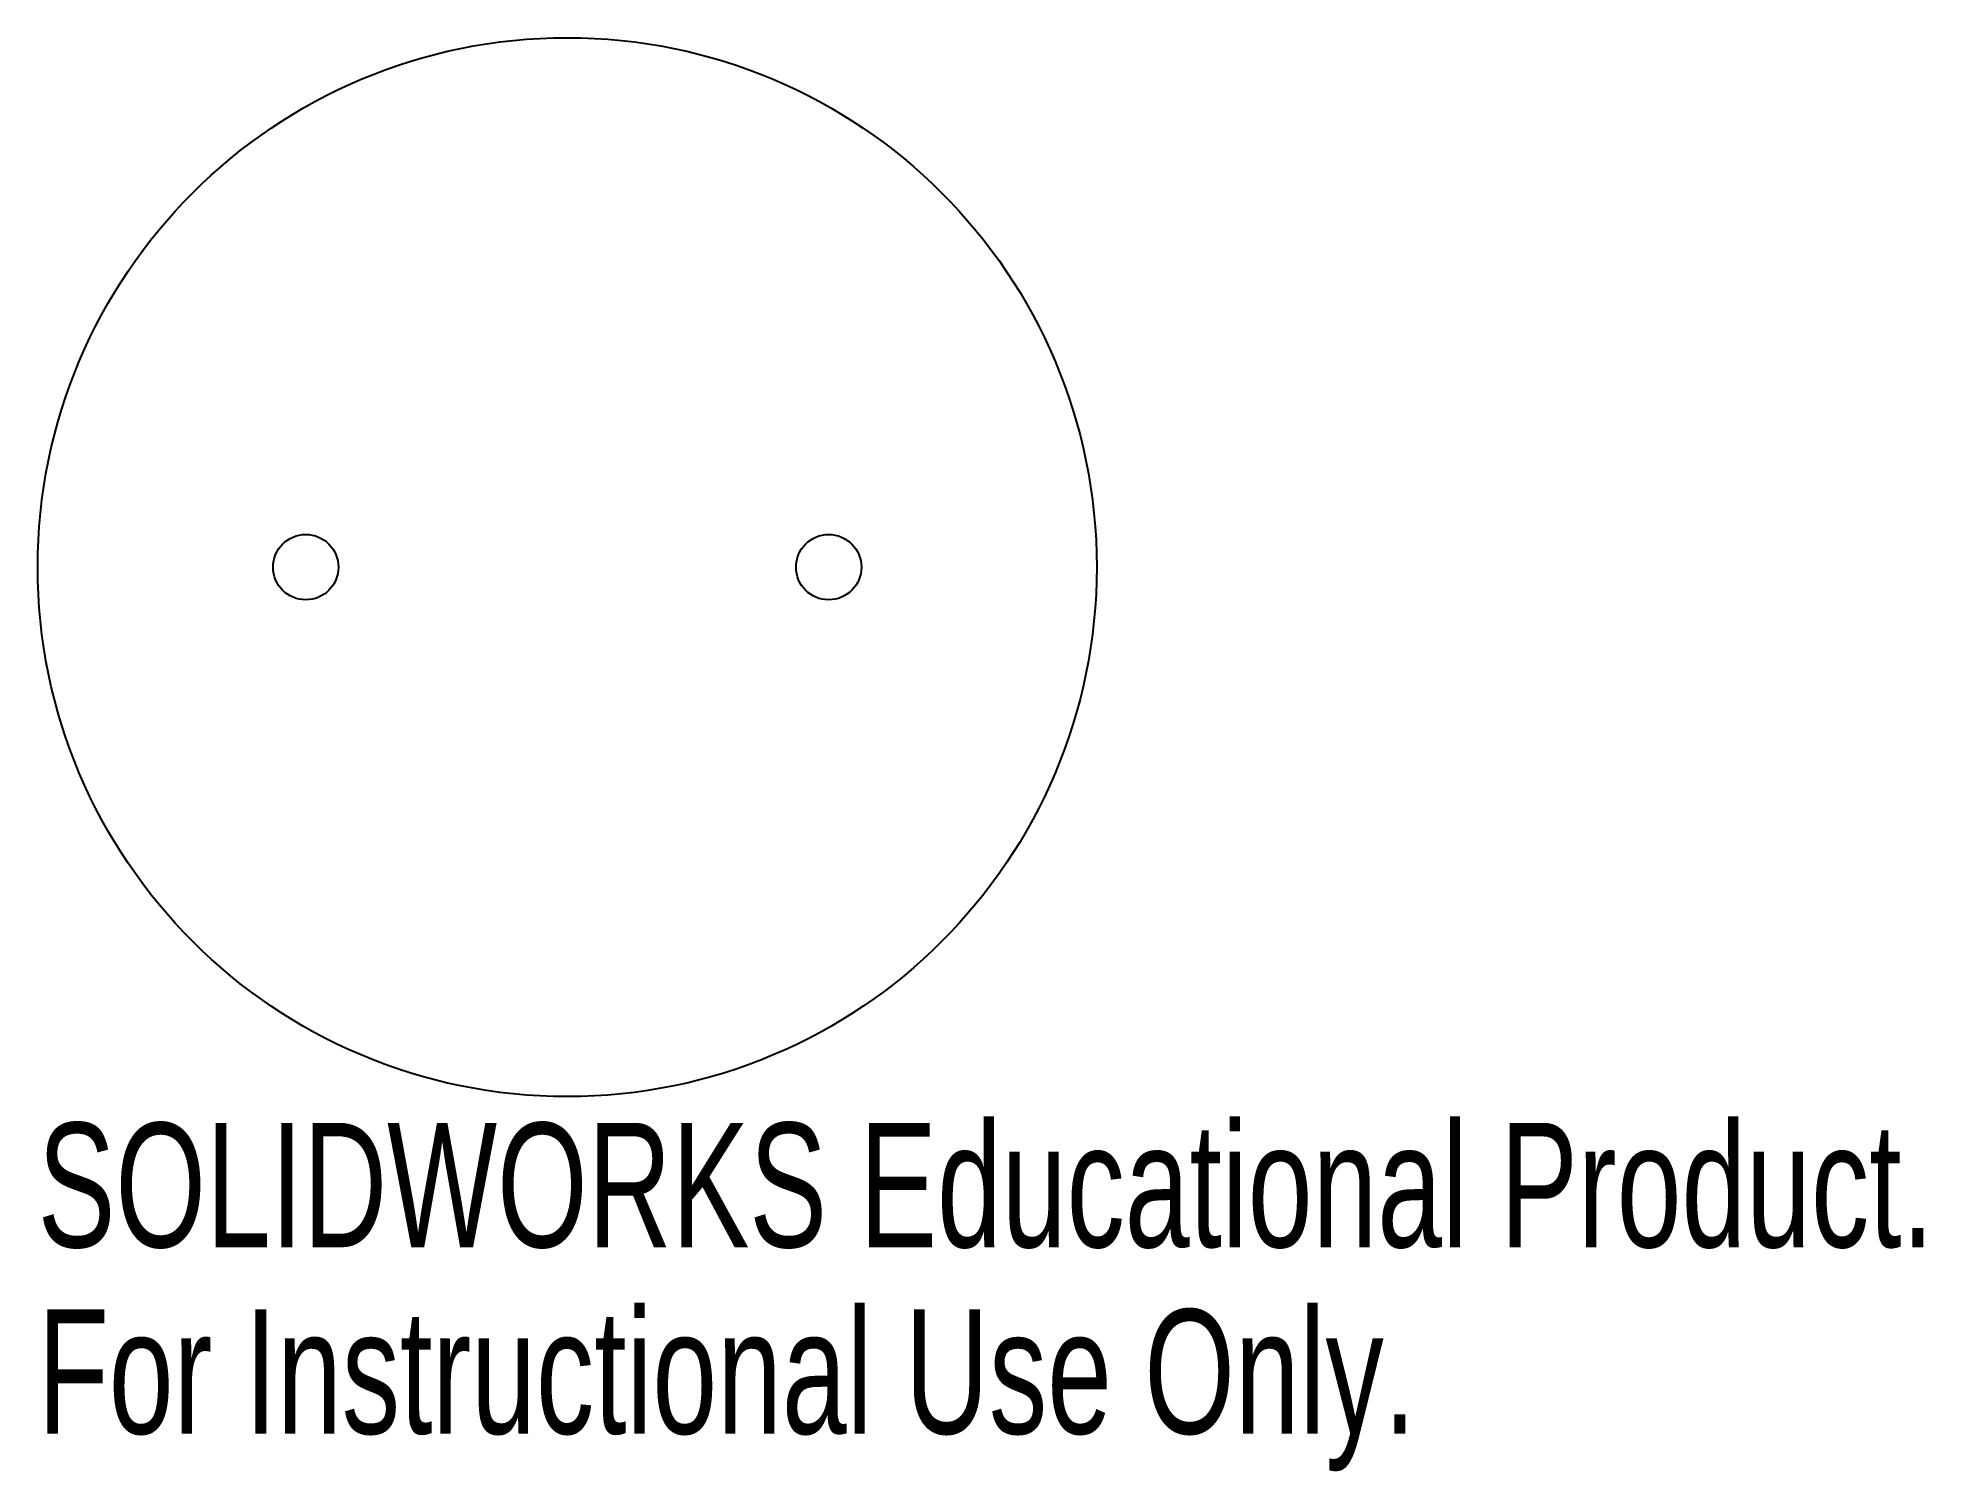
# Model space of a CAD drawing. Header units: millimetres. Extents: x -20.6 to 52.7, y -35.1 to 20.6.
import ezdxf

# ---------------------------------------------------------------- set-up
doc = ezdxf.new("R2010")
doc.units = ezdxf.units.MM
doc.styles.add('SLDTEXTSTYLE0', font='TXT', dxfattribs={"width": 0.7})

msp = doc.modelspace()

# ---------------------------------------------------------------- linework, layer by layer
at = {"color": 7, "linetype": 'Continuous', "lineweight": 25}
for centre, radius in [((0, 0), 20.575), ((-10.16, 0), 1.27), ((10.16, 0), 1.27)]:
    msp.add_circle(centre, radius, dxfattribs=at)

# ---------------------------------------------------------------- texts
at = {"color": 7, "linetype": 'Continuous', "char_height": 4.83362, "attachment_point": 1, "style": 'SLDTEXTSTYLE0'}
for s, insert in [('SOLIDWORKS Educational Product.', (-20.575, -21.595)), ('For Instructional Use Only.', (-20.575, -28.845))]:
    msp.add_mtext(s, dxfattribs=dict(at, insert=insert))

doc.saveas('drawing.dxf')
